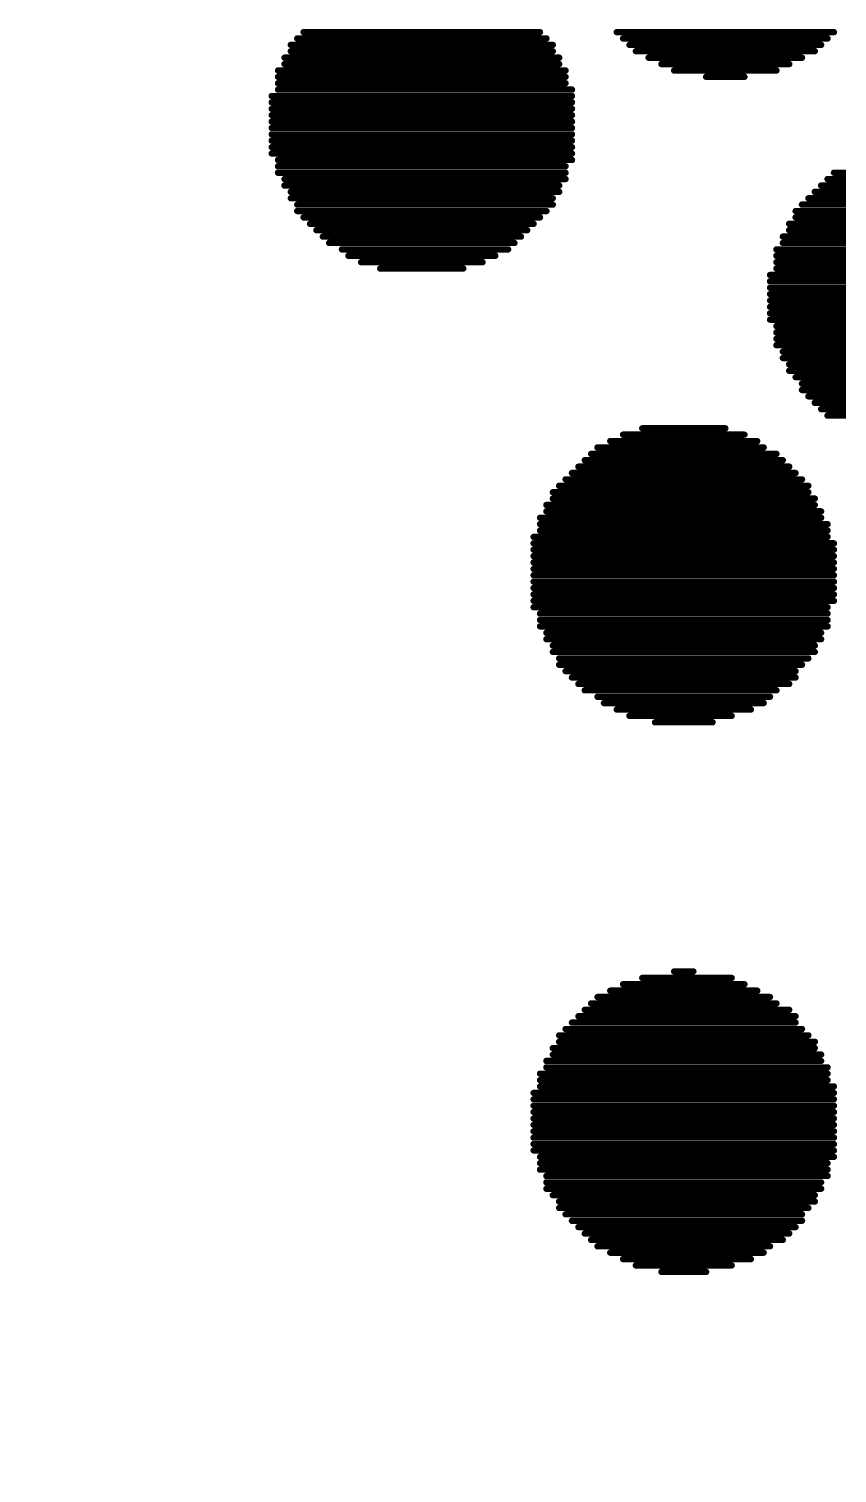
# Model space of a CAD drawing. Header units: millimetres. Extents: x -46.4 to 46.4, y -47.3 to 46.4.
# Drawn here: x -23.3 to -22.497, y -2.391 to -0.956 of the extents above; entities that cross this region are included whole.
import ezdxf

# ---------------------------------------------------------------- set-up
doc = ezdxf.new("R2010")
doc.units = ezdxf.units.MM
doc.layers.add('BottomOverlay', color=54, linetype='Continuous')
doc.layers.add('Mechanical1', color=6, linetype='Continuous')

# ---------------------------------------------------------------- blocks, each defined once
blk = doc.blocks.new('________2')
at = {"layer": 'BottomOverlay', "const_width": 0.00635}
for points in [[(0.9731, -3.9595), (1.208, -3.9595)], [(1.2842, -3.9595), (1.5001, -3.9595)], [(0.9604, -3.9722), (1.2207, -3.9722)], [(0.9667, -3.9658), (1.2144, -3.9658)], [(1.2906, -3.9658), (1.4938, -3.9658)], [(1.2969, -3.9722), (1.4874, -3.9722)], [(0.954, -3.9849), (1.2271, -3.9849)], [(0.954, -3.9912), (1.2271, -3.9912)], [(0.9604, -3.9785), (1.2207, -3.9785)], [(1.3033, -3.9785), (1.4811, -3.9785)], [(1.316, -3.9849), (1.4684, -3.9849)], [(1.3287, -3.9912), (1.4557, -3.9912)], [(0.9477, -3.9976), (1.2334, -3.9976)], [(0.9477, -4.0039), (1.2334, -4.0039)], [(1.3414, -3.9976), (1.443, -3.9976)], [(1.3731, -4.0039), (1.4112, -4.0039)], [(0.9477, -4.0103), (1.2334, -4.0103)], [(0.9477, -4.0166), (1.2398, -4.0166)], [(0.9413, -4.023), (1.2398, -4.023)], [(0.9413, -4.0293), (1.2398, -4.0293)], [(0.9413, -4.0357), (1.2398, -4.0357)], [(0.9413, -4.042), (1.2398, -4.042)], [(0.9413, -4.0484), (1.2398, -4.0484)], [(0.9413, -4.0547), (1.2398, -4.0547)], [(0.9413, -4.0611), (1.2398, -4.0611)], [(0.9413, -4.0674), (1.2398, -4.0674)], [(0.9413, -4.0738), (1.2398, -4.0738)], [(0.9413, -4.0801), (1.2398, -4.0801)], [(0.9477, -4.0865), (1.2398, -4.0865)], [(0.9477, -4.0928), (1.2334, -4.0928)], [(0.9477, -4.0992), (1.2334, -4.0992)], [(0.954, -4.1055), (1.2334, -4.1055)], [(1.4938, -4.1055), (1.6843, -4.1055)], [(1.5001, -4.0992), (1.6716, -4.0992)], [(0.954, -4.1119), (1.2271, -4.1119)], [(0.9604, -4.1182), (1.2271, -4.1182)], [(1.4811, -4.1182), (1.697, -4.1182)], [(1.4874, -4.1119), (1.6906, -4.1119)], [(0.9604, -4.1246), (1.2207, -4.1246)], [(0.9667, -4.1309), (1.2207, -4.1309)], [(1.4684, -4.1309), (1.7097, -4.1309)], [(1.4747, -4.1246), (1.7033, -4.1246)], [(0.9667, -4.1373), (1.2144, -4.1373)], [(0.9731, -4.1436), (1.208, -4.1436)], [(0.9794, -4.15), (1.2017, -4.15)], [(1.4557, -4.15), (1.7224, -4.15)], [(1.462, -4.1373), (1.7097, -4.1373)], [(1.462, -4.1436), (1.716, -4.1436)], [(0.9858, -4.1563), (1.1953, -4.1563)], [(0.9921, -4.1627), (1.189, -4.1627)], [(1.4493, -4.1627), (1.7287, -4.1627)], [(1.4557, -4.1563), (1.7224, -4.1563)], [(0.9985, -4.169), (1.1826, -4.169)], [(1.0112, -4.1754), (1.1763, -4.1754)], [(1.443, -4.1754), (1.7287, -4.1754)], [(1.4493, -4.169), (1.7287, -4.169)], [(1.0175, -4.1817), (1.1636, -4.1817)], [(1.0302, -4.1881), (1.1509, -4.1881)], [(1.443, -4.1817), (1.7351, -4.1817)], [(1.443, -4.1881), (1.7351, -4.1881)], [(1.0493, -4.1944), (1.1318, -4.1944)], [(1.4366, -4.2008), (1.7351, -4.2008)], [(1.4366, -4.2071), (1.7351, -4.2071)], [(1.443, -4.1944), (1.7351, -4.1944)], [(1.4366, -4.2135), (1.7351, -4.2135)], [(1.4366, -4.2198), (1.7414, -4.2198)], [(1.4366, -4.2262), (1.7414, -4.2262)], [(1.4366, -4.2325), (1.7351, -4.2325)], [(1.4366, -4.2389), (1.7351, -4.2389)], [(1.4366, -4.2452), (1.7351, -4.2452)], [(1.443, -4.2516), (1.7351, -4.2516)], [(1.443, -4.2579), (1.7351, -4.2579)], [(1.443, -4.2643), (1.7351, -4.2643)], [(1.443, -4.2706), (1.7287, -4.2706)], [(1.4493, -4.277), (1.7287, -4.277)], [(1.4493, -4.2833), (1.7224, -4.2833)], [(1.4557, -4.2897), (1.7224, -4.2897)], [(1.4557, -4.296), (1.716, -4.296)], [(1.462, -4.3024), (1.716, -4.3024)], [(1.4684, -4.3087), (1.7097, -4.3087)], [(1.4684, -4.3151), (1.7033, -4.3151)], [(1.4747, -4.3214), (1.7033, -4.3214)], [(1.4811, -4.3278), (1.697, -4.3278)], [(1.4874, -4.3341), (1.6906, -4.3341)], [(1.4938, -4.3405), (1.6779, -4.3405)], [(1.2779, -4.3659), (1.4239, -4.3659)], [(1.2906, -4.3595), (1.4112, -4.3595)], [(1.3096, -4.3532), (1.3922, -4.3532)], [(1.2588, -4.3786), (1.443, -4.3786)], [(1.2652, -4.3722), (1.4303, -4.3722)], [(1.2461, -4.3913), (1.4557, -4.3913)], [(1.2525, -4.3849), (1.4493, -4.3849)], [(1.2334, -4.404), (1.4684, -4.404)], [(1.2398, -4.3976), (1.462, -4.3976)], [(1.2207, -4.4167), (1.4747, -4.4167)], [(1.2207, -4.423), (1.4811, -4.423)], [(1.2271, -4.4103), (1.4747, -4.4103)], [(1.2144, -4.4294), (1.4811, -4.4294)], [(1.2144, -4.4357), (1.4874, -4.4357)], [(1.208, -4.4421), (1.4874, -4.4421)], [(1.208, -4.4484), (1.4938, -4.4484)], [(1.2017, -4.4611), (1.4938, -4.4611)], [(1.208, -4.4548), (1.4938, -4.4548)], [(1.2017, -4.4675), (1.5001, -4.4675)], [(1.2017, -4.4738), (1.5001, -4.4738)], [(1.2017, -4.4802), (1.5001, -4.4802)], [(1.2017, -4.4865), (1.5001, -4.4865)], [(1.2017, -4.4929), (1.5001, -4.4929)], [(1.2017, -4.4992), (1.5001, -4.4992)], [(1.2017, -4.5056), (1.5001, -4.5056)], [(1.2017, -4.5119), (1.5001, -4.5119)], [(1.2017, -4.5183), (1.5001, -4.5183)], [(1.2017, -4.5246), (1.5001, -4.5246)], [(1.2017, -4.531), (1.4938, -4.531)], [(1.208, -4.5373), (1.4938, -4.5373)], [(1.208, -4.5437), (1.4938, -4.5437)], [(1.208, -4.55), (1.4938, -4.55)], [(1.2144, -4.5564), (1.4874, -4.5564)], [(1.2144, -4.5627), (1.4874, -4.5627)], [(1.2207, -4.5691), (1.4811, -4.5691)], [(1.2207, -4.5754), (1.4811, -4.5754)], [(1.2271, -4.5818), (1.4747, -4.5818)], [(1.2271, -4.5881), (1.4684, -4.5881)], [(1.2334, -4.5945), (1.462, -4.5945)], [(1.2398, -4.6008), (1.462, -4.6008)], [(1.2461, -4.6072), (1.4557, -4.6072)], [(1.2525, -4.6135), (1.443, -4.6135)], [(1.2652, -4.6199), (1.4366, -4.6199)], [(1.2715, -4.6262), (1.4303, -4.6262)], [(1.2842, -4.6326), (1.4176, -4.6326)], [(1.2969, -4.6389), (1.3985, -4.6389)], [(1.3223, -4.6453), (1.3795, -4.6453)], [(1.3414, -4.8929), (1.3604, -4.8929)], [(1.2906, -4.9056), (1.4112, -4.9056)], [(1.3096, -4.8993), (1.3985, -4.8993)], [(1.2588, -4.9247), (1.443, -4.9247)], [(1.2652, -4.9183), (1.4366, -4.9183)], [(1.2779, -4.912), (1.4239, -4.912)], [(1.2461, -4.9374), (1.462, -4.9374)], [(1.2525, -4.931), (1.4557, -4.931)], [(1.2334, -4.9501), (1.4684, -4.9501)], [(1.2398, -4.9437), (1.462, -4.9437)], [(1.2271, -4.9564), (1.4747, -4.9564)], [(1.2271, -4.9628), (1.4811, -4.9628)], [(1.2144, -4.9818), (1.4874, -4.9818)], [(1.2207, -4.9691), (1.4811, -4.9691)], [(1.2207, -4.9755), (1.4874, -4.9755)], [(1.208, -4.9945), (1.4938, -4.9945)], [(1.2144, -4.9882), (1.4938, -4.9882)], [(1.208, -5.0009), (1.4938, -5.0009)], [(1.208, -5.0072), (1.5001, -5.0072)], [(1.2017, -5.0136), (1.5001, -5.0136)], [(1.2017, -5.0199), (1.5001, -5.0199)], [(1.2017, -5.0263), (1.5001, -5.0263)], [(1.2017, -5.0326), (1.5001, -5.0326)], [(1.2017, -5.039), (1.5001, -5.039)], [(1.2017, -5.0453), (1.5001, -5.0453)], [(1.2017, -5.0517), (1.5001, -5.0517)], [(1.2017, -5.058), (1.5001, -5.058)], [(1.2017, -5.0644), (1.5001, -5.0644)], [(1.2017, -5.0707), (1.5001, -5.0707)], [(1.208, -5.0771), (1.5001, -5.0771)], [(1.208, -5.0834), (1.4938, -5.0834)], [(1.208, -5.0898), (1.4938, -5.0898)], [(1.2144, -5.0961), (1.4938, -5.0961)], [(1.2144, -5.1025), (1.4874, -5.1025)], [(1.2144, -5.1088), (1.4874, -5.1088)], [(1.2207, -5.1152), (1.4811, -5.1152)], [(1.2271, -5.1215), (1.4811, -5.1215)], [(1.2271, -5.1279), (1.4747, -5.1279)], [(1.2334, -5.1342), (1.4684, -5.1342)], [(1.2398, -5.1406), (1.4684, -5.1406)], [(1.2461, -5.1469), (1.462, -5.1469)], [(1.2525, -5.1533), (1.4557, -5.1533)], [(1.2588, -5.1596), (1.4493, -5.1596)], [(1.2652, -5.166), (1.4366, -5.166)], [(1.2779, -5.1723), (1.4303, -5.1723)], [(1.2906, -5.1787), (1.4176, -5.1787)], [(1.3033, -5.185), (1.3985, -5.185)], [(1.3287, -5.1914), (1.3731, -5.1914)]]:
    blk.add_lwpolyline(points, dxfattribs=at)
at = {"layer": 'BottomOverlay', "const_width": 0.00317}
for points in [[(0.9715, -3.9595, 1), (0.9747, -3.9595, 1)], [(1.2065, -3.9595, 1), (1.2096, -3.9595, 1)], [(1.2827, -3.9595, 1), (1.2858, -3.9595, 1)], [(1.4986, -3.9595, 1), (1.5017, -3.9595, 1)], [(0.9588, -3.9722, 1), (0.962, -3.9722, 1)], [(0.9652, -3.9658, 1), (0.9683, -3.9658, 1)], [(1.2128, -3.9658, 1), (1.216, -3.9658, 1)], [(1.2192, -3.9722, 1), (1.2223, -3.9722, 1)], [(1.289, -3.9658, 1), (1.2922, -3.9658, 1)], [(1.2954, -3.9722, 1), (1.2985, -3.9722, 1)], [(1.4859, -3.9722, 1), (1.489, -3.9722, 1)], [(1.4922, -3.9658, 1), (1.4954, -3.9658, 1)], [(0.9525, -3.9849, 1), (0.9556, -3.9849, 1)], [(0.9525, -3.9912, 1), (0.9556, -3.9912, 1)], [(0.9588, -3.9785, 1), (0.962, -3.9785, 1)], [(1.2192, -3.9785, 1), (1.2223, -3.9785, 1)], [(1.2255, -3.9849, 1), (1.2287, -3.9849, 1)], [(1.2255, -3.9912, 1), (1.2287, -3.9912, 1)], [(1.3017, -3.9785, 1), (1.3049, -3.9785, 1)], [(1.3144, -3.9849, 1), (1.3176, -3.9849, 1)], [(1.3271, -3.9912, 1), (1.3303, -3.9912, 1)], [(1.4541, -3.9912, 1), (1.4573, -3.9912, 1)], [(1.4668, -3.9849, 1), (1.47, -3.9849, 1)], [(1.4795, -3.9785, 1), (1.4827, -3.9785, 1)], [(0.9461, -3.9976, 1), (0.9493, -3.9976, 1)], [(0.9461, -4.0039, 1), (0.9493, -4.0039, 1)], [(1.2319, -3.9976, 1), (1.235, -3.9976, 1)], [(1.2319, -4.0039, 1), (1.235, -4.0039, 1)], [(1.3398, -3.9976, 1), (1.343, -3.9976, 1)], [(1.3716, -4.0039, 1), (1.3747, -4.0039, 1)], [(1.4097, -4.0039, 1), (1.4128, -4.0039, 1)], [(1.4414, -3.9976, 1), (1.4446, -3.9976, 1)], [(0.9461, -4.0103, 1), (0.9493, -4.0103, 1)], [(0.9461, -4.0166, 1), (0.9493, -4.0166, 1)], [(1.2319, -4.0103, 1), (1.235, -4.0103, 1)], [(1.2382, -4.0166, 1), (1.2414, -4.0166, 1)], [(0.9398, -4.023, 1), (0.9429, -4.023, 1)], [(0.9398, -4.0293, 1), (0.9429, -4.0293, 1)], [(0.9398, -4.0357, 1), (0.9429, -4.0357, 1)], [(1.2382, -4.023, 1), (1.2414, -4.023, 1)], [(1.2382, -4.0293, 1), (1.2414, -4.0293, 1)], [(1.2382, -4.0357, 1), (1.2414, -4.0357, 1)], [(0.9398, -4.042, 1), (0.9429, -4.042, 1)], [(0.9398, -4.0484, 1), (0.9429, -4.0484, 1)], [(1.2382, -4.042, 1), (1.2414, -4.042, 1)], [(1.2382, -4.0484, 1), (1.2414, -4.0484, 1)], [(0.9398, -4.0547, 1), (0.9429, -4.0547, 1)], [(0.9398, -4.0611, 1), (0.9429, -4.0611, 1)], [(1.2382, -4.0547, 1), (1.2414, -4.0547, 1)], [(1.2382, -4.0611, 1), (1.2414, -4.0611, 1)], [(0.9398, -4.0674, 1), (0.9429, -4.0674, 1)], [(0.9398, -4.0738, 1), (0.9429, -4.0738, 1)], [(1.2382, -4.0674, 1), (1.2414, -4.0674, 1)], [(1.2382, -4.0738, 1), (1.2414, -4.0738, 1)], [(0.9398, -4.0801, 1), (0.9429, -4.0801, 1)], [(0.9461, -4.0865, 1), (0.9493, -4.0865, 1)], [(0.9461, -4.0928, 1), (0.9493, -4.0928, 1)], [(1.2319, -4.0928, 1), (1.235, -4.0928, 1)], [(1.2382, -4.0801, 1), (1.2414, -4.0801, 1)], [(1.2382, -4.0865, 1), (1.2414, -4.0865, 1)], [(0.9461, -4.0992, 1), (0.9493, -4.0992, 1)], [(0.9525, -4.1055, 1), (0.9556, -4.1055, 1)], [(1.2319, -4.0992, 1), (1.235, -4.0992, 1)], [(1.2319, -4.1055, 1), (1.235, -4.1055, 1)], [(1.4922, -4.1055, 1), (1.4954, -4.1055, 1)], [(1.4986, -4.0992, 1), (1.5017, -4.0992, 1)], [(0.9525, -4.1119, 1), (0.9556, -4.1119, 1)], [(0.9588, -4.1182, 1), (0.962, -4.1182, 1)], [(1.2255, -4.1119, 1), (1.2287, -4.1119, 1)], [(1.2255, -4.1182, 1), (1.2287, -4.1182, 1)], [(1.4795, -4.1182, 1), (1.4827, -4.1182, 1)], [(1.4859, -4.1119, 1), (1.489, -4.1119, 1)], [(0.9588, -4.1246, 1), (0.962, -4.1246, 1)], [(0.9652, -4.1309, 1), (0.9683, -4.1309, 1)], [(1.2192, -4.1246, 1), (1.2223, -4.1246, 1)], [(1.2192, -4.1309, 1), (1.2223, -4.1309, 1)], [(1.4668, -4.1309, 1), (1.47, -4.1309, 1)], [(1.4732, -4.1246, 1), (1.4763, -4.1246, 1)], [(0.9652, -4.1373, 1), (0.9683, -4.1373, 1)], [(0.9715, -4.1436, 1), (0.9747, -4.1436, 1)], [(0.9779, -4.15, 1), (0.981, -4.15, 1)], [(1.2001, -4.15, 1), (1.2033, -4.15, 1)], [(1.2065, -4.1436, 1), (1.2096, -4.1436, 1)], [(1.2128, -4.1373, 1), (1.216, -4.1373, 1)], [(1.4541, -4.15, 1), (1.4573, -4.15, 1)], [(1.4605, -4.1373, 1), (1.4636, -4.1373, 1)], [(1.4605, -4.1436, 1), (1.4636, -4.1436, 1)], [(0.9842, -4.1563, 1), (0.9874, -4.1563, 1)], [(0.9906, -4.1627, 1), (0.9937, -4.1627, 1)], [(1.1874, -4.1627, 1), (1.1906, -4.1627, 1)], [(1.1938, -4.1563, 1), (1.1969, -4.1563, 1)], [(1.4478, -4.1627, 1), (1.4509, -4.1627, 1)], [(1.4541, -4.1563, 1), (1.4573, -4.1563, 1)], [(0.9969, -4.169, 1), (1.0001, -4.169, 1)], [(1.0096, -4.1754, 1), (1.0128, -4.1754, 1)], [(1.1747, -4.1754, 1), (1.1779, -4.1754, 1)], [(1.1811, -4.169, 1), (1.1842, -4.169, 1)], [(1.4414, -4.1754, 1), (1.4446, -4.1754, 1)], [(1.4478, -4.169, 1), (1.4509, -4.169, 1)], [(1.016, -4.1817, 1), (1.0191, -4.1817, 1)], [(1.0287, -4.1881, 1), (1.0318, -4.1881, 1)], [(1.1493, -4.1881, 1), (1.1525, -4.1881, 1)], [(1.162, -4.1817, 1), (1.1652, -4.1817, 1)], [(1.4414, -4.1817, 1), (1.4446, -4.1817, 1)], [(1.4414, -4.1881, 1), (1.4446, -4.1881, 1)], [(1.0477, -4.1944, 1), (1.0509, -4.1944, 1)], [(1.1303, -4.1944, 1), (1.1334, -4.1944, 1)], [(1.4351, -4.2008, 1), (1.4382, -4.2008, 1)], [(1.4351, -4.2071, 1), (1.4382, -4.2071, 1)], [(1.4414, -4.1944, 1), (1.4446, -4.1944, 1)], [(1.4351, -4.2135, 1), (1.4382, -4.2135, 1)], [(1.4351, -4.2198, 1), (1.4382, -4.2198, 1)], [(1.4351, -4.2262, 1), (1.4382, -4.2262, 1)], [(1.4351, -4.2325, 1), (1.4382, -4.2325, 1)], [(1.4351, -4.2389, 1), (1.4382, -4.2389, 1)], [(1.4351, -4.2452, 1), (1.4382, -4.2452, 1)], [(1.4414, -4.2516, 1), (1.4446, -4.2516, 1)], [(1.4414, -4.2579, 1), (1.4446, -4.2579, 1)], [(1.4414, -4.2643, 1), (1.4446, -4.2643, 1)], [(1.4414, -4.2706, 1), (1.4446, -4.2706, 1)], [(1.4478, -4.277, 1), (1.4509, -4.277, 1)], [(1.4478, -4.2833, 1), (1.4509, -4.2833, 1)], [(1.4541, -4.2897, 1), (1.4573, -4.2897, 1)], [(1.4541, -4.296, 1), (1.4573, -4.296, 1)], [(1.4605, -4.3024, 1), (1.4636, -4.3024, 1)], [(1.4668, -4.3087, 1), (1.47, -4.3087, 1)], [(1.4668, -4.3151, 1), (1.47, -4.3151, 1)], [(1.4732, -4.3214, 1), (1.4763, -4.3214, 1)], [(1.4795, -4.3278, 1), (1.4827, -4.3278, 1)], [(1.4859, -4.3341, 1), (1.489, -4.3341, 1)], [(1.4922, -4.3405, 1), (1.4954, -4.3405, 1)], [(1.2763, -4.3659, 1), (1.2795, -4.3659, 1)], [(1.289, -4.3595, 1), (1.2922, -4.3595, 1)], [(1.3081, -4.3532, 1), (1.3112, -4.3532, 1)], [(1.3906, -4.3532, 1), (1.3938, -4.3532, 1)], [(1.4097, -4.3595, 1), (1.4128, -4.3595, 1)], [(1.4224, -4.3659, 1), (1.4255, -4.3659, 1)], [(1.2573, -4.3786, 1), (1.2604, -4.3786, 1)], [(1.2636, -4.3722, 1), (1.2668, -4.3722, 1)], [(1.4287, -4.3722, 1), (1.4319, -4.3722, 1)], [(1.4414, -4.3786, 1), (1.4446, -4.3786, 1)], [(1.2446, -4.3913, 1), (1.2477, -4.3913, 1)], [(1.2509, -4.3849, 1), (1.2541, -4.3849, 1)], [(1.4478, -4.3849, 1), (1.4509, -4.3849, 1)], [(1.4541, -4.3913, 1), (1.4573, -4.3913, 1)], [(1.2319, -4.404, 1), (1.235, -4.404, 1)], [(1.2382, -4.3976, 1), (1.2414, -4.3976, 1)], [(1.4605, -4.3976, 1), (1.4636, -4.3976, 1)], [(1.4668, -4.404, 1), (1.47, -4.404, 1)], [(1.2192, -4.4167, 1), (1.2223, -4.4167, 1)], [(1.2192, -4.423, 1), (1.2223, -4.423, 1)], [(1.2255, -4.4103, 1), (1.2287, -4.4103, 1)], [(1.4732, -4.4103, 1), (1.4763, -4.4103, 1)], [(1.4732, -4.4167, 1), (1.4763, -4.4167, 1)], [(1.4795, -4.423, 1), (1.4827, -4.423, 1)], [(1.2128, -4.4294, 1), (1.216, -4.4294, 1)], [(1.2128, -4.4357, 1), (1.216, -4.4357, 1)], [(1.4795, -4.4294, 1), (1.4827, -4.4294, 1)], [(1.4859, -4.4357, 1), (1.489, -4.4357, 1)], [(1.2065, -4.4421, 1), (1.2096, -4.4421, 1)], [(1.2065, -4.4484, 1), (1.2096, -4.4484, 1)], [(1.4859, -4.4421, 1), (1.489, -4.4421, 1)], [(1.4922, -4.4484, 1), (1.4954, -4.4484, 1)], [(1.2001, -4.4611, 1), (1.2033, -4.4611, 1)], [(1.2065, -4.4548, 1), (1.2096, -4.4548, 1)], [(1.4922, -4.4548, 1), (1.4954, -4.4548, 1)], [(1.4922, -4.4611, 1), (1.4954, -4.4611, 1)], [(1.2001, -4.4675, 1), (1.2033, -4.4675, 1)], [(1.2001, -4.4738, 1), (1.2033, -4.4738, 1)], [(1.2001, -4.4802, 1), (1.2033, -4.4802, 1)], [(1.4986, -4.4675, 1), (1.5017, -4.4675, 1)], [(1.4986, -4.4738, 1), (1.5017, -4.4738, 1)], [(1.4986, -4.4802, 1), (1.5017, -4.4802, 1)], [(1.2001, -4.4865, 1), (1.2033, -4.4865, 1)], [(1.2001, -4.4929, 1), (1.2033, -4.4929, 1)], [(1.4986, -4.4865, 1), (1.5017, -4.4865, 1)], [(1.4986, -4.4929, 1), (1.5017, -4.4929, 1)], [(1.2001, -4.4992, 1), (1.2033, -4.4992, 1)], [(1.2001, -4.5056, 1), (1.2033, -4.5056, 1)], [(1.4986, -4.4992, 1), (1.5017, -4.4992, 1)], [(1.4986, -4.5056, 1), (1.5017, -4.5056, 1)], [(1.2001, -4.5119, 1), (1.2033, -4.5119, 1)], [(1.2001, -4.5183, 1), (1.2033, -4.5183, 1)], [(1.4986, -4.5119, 1), (1.5017, -4.5119, 1)], [(1.4986, -4.5183, 1), (1.5017, -4.5183, 1)], [(1.2001, -4.5246, 1), (1.2033, -4.5246, 1)], [(1.2001, -4.531, 1), (1.2033, -4.531, 1)], [(1.2065, -4.5373, 1), (1.2096, -4.5373, 1)], [(1.4922, -4.531, 1), (1.4954, -4.531, 1)], [(1.4922, -4.5373, 1), (1.4954, -4.5373, 1)], [(1.4986, -4.5246, 1), (1.5017, -4.5246, 1)], [(1.2065, -4.5437, 1), (1.2096, -4.5437, 1)], [(1.2065, -4.55, 1), (1.2096, -4.55, 1)], [(1.4922, -4.5437, 1), (1.4954, -4.5437, 1)], [(1.4922, -4.55, 1), (1.4954, -4.55, 1)], [(1.2128, -4.5564, 1), (1.216, -4.5564, 1)], [(1.2128, -4.5627, 1), (1.216, -4.5627, 1)], [(1.4859, -4.5564, 1), (1.489, -4.5564, 1)], [(1.4859, -4.5627, 1), (1.489, -4.5627, 1)], [(1.2192, -4.5691, 1), (1.2223, -4.5691, 1)], [(1.2192, -4.5754, 1), (1.2223, -4.5754, 1)], [(1.4795, -4.5691, 1), (1.4827, -4.5691, 1)], [(1.4795, -4.5754, 1), (1.4827, -4.5754, 1)], [(1.2255, -4.5818, 1), (1.2287, -4.5818, 1)], [(1.2255, -4.5881, 1), (1.2287, -4.5881, 1)], [(1.2319, -4.5945, 1), (1.235, -4.5945, 1)], [(1.4605, -4.5945, 1), (1.4636, -4.5945, 1)], [(1.4668, -4.5881, 1), (1.47, -4.5881, 1)], [(1.4732, -4.5818, 1), (1.4763, -4.5818, 1)], [(1.2382, -4.6008, 1), (1.2414, -4.6008, 1)], [(1.2446, -4.6072, 1), (1.2477, -4.6072, 1)], [(1.4541, -4.6072, 1), (1.4573, -4.6072, 1)], [(1.4605, -4.6008, 1), (1.4636, -4.6008, 1)], [(1.2509, -4.6135, 1), (1.2541, -4.6135, 1)], [(1.2636, -4.6199, 1), (1.2668, -4.6199, 1)], [(1.4351, -4.6199, 1), (1.4382, -4.6199, 1)], [(1.4414, -4.6135, 1), (1.4446, -4.6135, 1)], [(1.27, -4.6262, 1), (1.2731, -4.6262, 1)], [(1.2827, -4.6326, 1), (1.2858, -4.6326, 1)], [(1.416, -4.6326, 1), (1.4192, -4.6326, 1)], [(1.4287, -4.6262, 1), (1.4319, -4.6262, 1)], [(1.2954, -4.6389, 1), (1.2985, -4.6389, 1)], [(1.3208, -4.6453, 1), (1.3239, -4.6453, 1)], [(1.3779, -4.6453, 1), (1.3811, -4.6453, 1)], [(1.397, -4.6389, 1), (1.4001, -4.6389, 1)], [(1.3398, -4.8929, 1), (1.343, -4.8929, 1)], [(1.3589, -4.8929, 1), (1.362, -4.8929, 1)], [(1.289, -4.9056, 1), (1.2922, -4.9056, 1)], [(1.3081, -4.8993, 1), (1.3112, -4.8993, 1)], [(1.397, -4.8993, 1), (1.4001, -4.8993, 1)], [(1.4097, -4.9056, 1), (1.4128, -4.9056, 1)], [(1.2573, -4.9247, 1), (1.2604, -4.9247, 1)], [(1.2636, -4.9183, 1), (1.2668, -4.9183, 1)], [(1.2763, -4.912, 1), (1.2795, -4.912, 1)], [(1.4224, -4.912, 1), (1.4255, -4.912, 1)], [(1.4351, -4.9183, 1), (1.4382, -4.9183, 1)], [(1.4414, -4.9247, 1), (1.4446, -4.9247, 1)], [(1.2446, -4.9374, 1), (1.2477, -4.9374, 1)], [(1.2509, -4.931, 1), (1.2541, -4.931, 1)], [(1.4541, -4.931, 1), (1.4573, -4.931, 1)], [(1.4605, -4.9374, 1), (1.4636, -4.9374, 1)], [(1.2319, -4.9501, 1), (1.235, -4.9501, 1)], [(1.2382, -4.9437, 1), (1.2414, -4.9437, 1)], [(1.4605, -4.9437, 1), (1.4636, -4.9437, 1)], [(1.4668, -4.9501, 1), (1.47, -4.9501, 1)], [(1.2255, -4.9564, 1), (1.2287, -4.9564, 1)], [(1.2255, -4.9628, 1), (1.2287, -4.9628, 1)], [(1.4732, -4.9564, 1), (1.4763, -4.9564, 1)], [(1.4795, -4.9628, 1), (1.4827, -4.9628, 1)], [(1.2128, -4.9818, 1), (1.216, -4.9818, 1)], [(1.2192, -4.9691, 1), (1.2223, -4.9691, 1)], [(1.2192, -4.9755, 1), (1.2223, -4.9755, 1)], [(1.4795, -4.9691, 1), (1.4827, -4.9691, 1)], [(1.4859, -4.9755, 1), (1.489, -4.9755, 1)], [(1.4859, -4.9818, 1), (1.489, -4.9818, 1)], [(1.2065, -4.9945, 1), (1.2096, -4.9945, 1)], [(1.2128, -4.9882, 1), (1.216, -4.9882, 1)], [(1.4922, -4.9882, 1), (1.4954, -4.9882, 1)], [(1.4922, -4.9945, 1), (1.4954, -4.9945, 1)], [(1.2065, -5.0009, 1), (1.2096, -5.0009, 1)], [(1.2065, -5.0072, 1), (1.2096, -5.0072, 1)], [(1.4922, -5.0009, 1), (1.4954, -5.0009, 1)], [(1.4986, -5.0072, 1), (1.5017, -5.0072, 1)], [(1.2001, -5.0136, 1), (1.2033, -5.0136, 1)], [(1.2001, -5.0199, 1), (1.2033, -5.0199, 1)], [(1.4986, -5.0136, 1), (1.5017, -5.0136, 1)], [(1.4986, -5.0199, 1), (1.5017, -5.0199, 1)], [(1.2001, -5.0263, 1), (1.2033, -5.0263, 1)], [(1.2001, -5.0326, 1), (1.2033, -5.0326, 1)], [(1.2001, -5.039, 1), (1.2033, -5.039, 1)], [(1.4986, -5.0263, 1), (1.5017, -5.0263, 1)], [(1.4986, -5.0326, 1), (1.5017, -5.0326, 1)], [(1.4986, -5.039, 1), (1.5017, -5.039, 1)], [(1.2001, -5.0453, 1), (1.2033, -5.0453, 1)], [(1.2001, -5.0517, 1), (1.2033, -5.0517, 1)], [(1.4986, -5.0453, 1), (1.5017, -5.0453, 1)], [(1.4986, -5.0517, 1), (1.5017, -5.0517, 1)], [(1.2001, -5.058, 1), (1.2033, -5.058, 1)], [(1.2001, -5.0644, 1), (1.2033, -5.0644, 1)], [(1.4986, -5.058, 1), (1.5017, -5.058, 1)], [(1.4986, -5.0644, 1), (1.5017, -5.0644, 1)], [(1.2001, -5.0707, 1), (1.2033, -5.0707, 1)], [(1.2065, -5.0771, 1), (1.2096, -5.0771, 1)], [(1.2065, -5.0834, 1), (1.2096, -5.0834, 1)], [(1.4922, -5.0834, 1), (1.4954, -5.0834, 1)], [(1.4986, -5.0707, 1), (1.5017, -5.0707, 1)], [(1.4986, -5.0771, 1), (1.5017, -5.0771, 1)], [(1.2065, -5.0898, 1), (1.2096, -5.0898, 1)], [(1.2128, -5.0961, 1), (1.216, -5.0961, 1)], [(1.4922, -5.0898, 1), (1.4954, -5.0898, 1)], [(1.4922, -5.0961, 1), (1.4954, -5.0961, 1)], [(1.2128, -5.1025, 1), (1.216, -5.1025, 1)], [(1.2128, -5.1088, 1), (1.216, -5.1088, 1)], [(1.4859, -5.1025, 1), (1.489, -5.1025, 1)], [(1.4859, -5.1088, 1), (1.489, -5.1088, 1)], [(1.2192, -5.1152, 1), (1.2223, -5.1152, 1)], [(1.2255, -5.1215, 1), (1.2287, -5.1215, 1)], [(1.4795, -5.1152, 1), (1.4827, -5.1152, 1)], [(1.4795, -5.1215, 1), (1.4827, -5.1215, 1)], [(1.2255, -5.1279, 1), (1.2287, -5.1279, 1)], [(1.2319, -5.1342, 1), (1.235, -5.1342, 1)], [(1.2382, -5.1406, 1), (1.2414, -5.1406, 1)], [(1.4668, -5.1342, 1), (1.47, -5.1342, 1)], [(1.4668, -5.1406, 1), (1.47, -5.1406, 1)], [(1.4732, -5.1279, 1), (1.4763, -5.1279, 1)], [(1.2446, -5.1469, 1), (1.2477, -5.1469, 1)], [(1.2509, -5.1533, 1), (1.2541, -5.1533, 1)], [(1.4541, -5.1533, 1), (1.4573, -5.1533, 1)], [(1.4605, -5.1469, 1), (1.4636, -5.1469, 1)], [(1.2573, -5.1596, 1), (1.2604, -5.1596, 1)], [(1.2636, -5.166, 1), (1.2668, -5.166, 1)], [(1.4351, -5.166, 1), (1.4382, -5.166, 1)], [(1.4478, -5.1596, 1), (1.4509, -5.1596, 1)], [(1.2763, -5.1723, 1), (1.2795, -5.1723, 1)], [(1.289, -5.1787, 1), (1.2922, -5.1787, 1)], [(1.416, -5.1787, 1), (1.4192, -5.1787, 1)], [(1.4287, -5.1723, 1), (1.4319, -5.1723, 1)], [(1.3017, -5.185, 1), (1.3049, -5.185, 1)], [(1.3271, -5.1914, 1), (1.3303, -5.1914, 1)], [(1.3716, -5.1914, 1), (1.3747, -5.1914, 1)], [(1.397, -5.185, 1), (1.4001, -5.185, 1)]]:
    blk.add_lwpolyline(points, format="xyb", close=True, dxfattribs=at)

msp = doc.modelspace()

# ---------------------------------------------------------------- linework, layer by layer
at = {"layer": 'BottomOverlay', "const_width": 0.508}
msp.add_lwpolyline([(-12.3943, -8.4487, -0.221527), (-28.929, -0.9392)], format="xyb", dxfattribs=at)
at = {"layer": 'Mechanical1', "const_width": 0.254}
msp.add_lwpolyline([(0, -46.2567, -0.414214), (-46.2567, 0)], format="xyb", dxfattribs=at)

# ---------------------------------------------------------------- block references
at = {"rotation": 360}
msp.add_blockref('________2', (-24, 3), dxfattribs=at)

doc.saveas('drawing.dxf')
